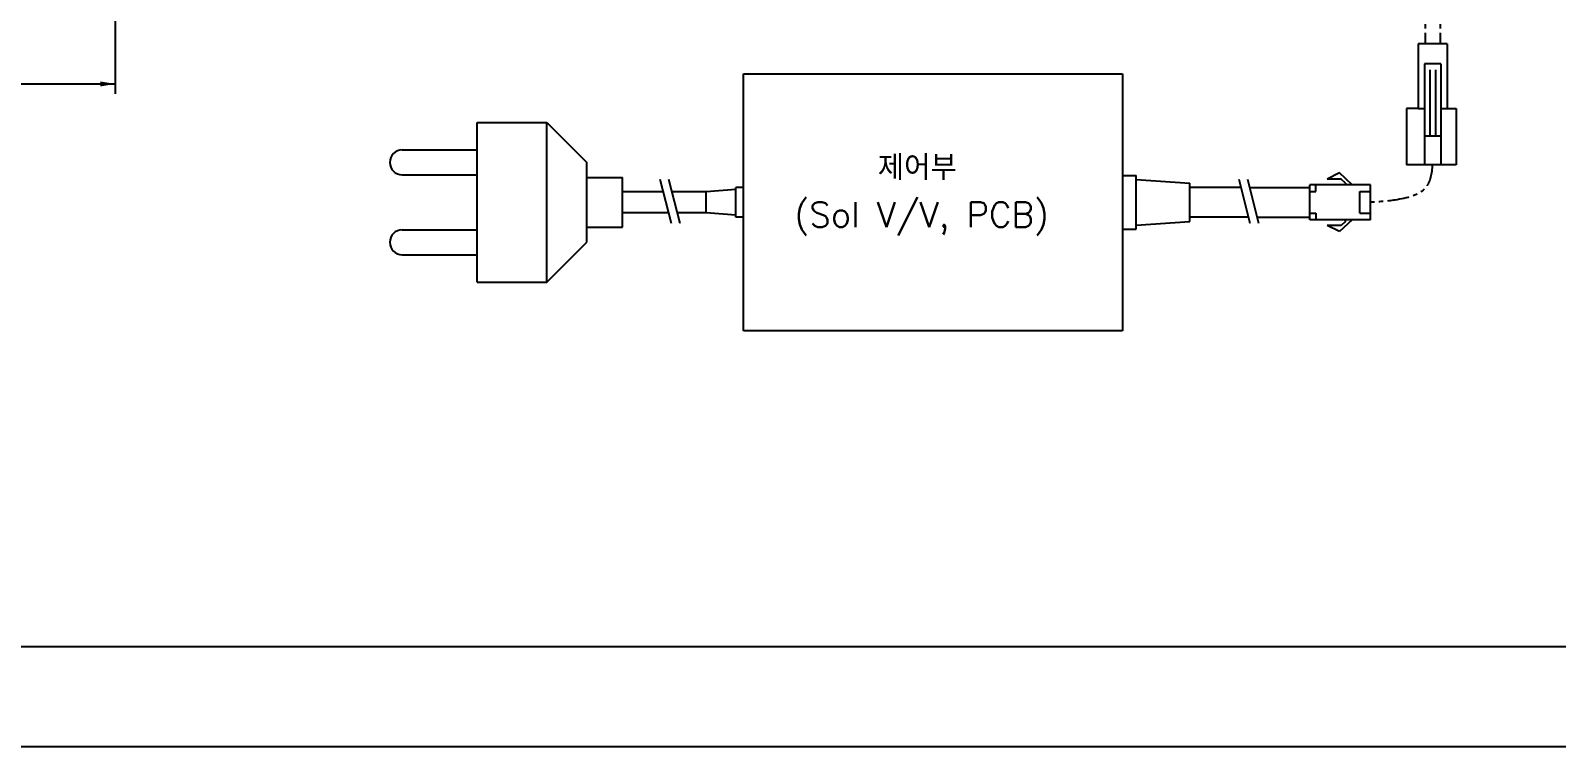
# Model space of a CAD drawing. Extents: x 26988 to 27829, y -7342 to -6748.
# Drawn here: x 27352.5 to 27658.3, y -7342.2 to -7198.8 of the extents above; entities that cross this region are included whole.
import ezdxf

# ---------------------------------------------------------------- set-up
doc = ezdxf.new("R2010")
doc.units = 0
doc.header["$LTSCALE"] = 7
doc.header["$MEASUREMENT"] = 0
doc.linetypes.add('PHANTOM2', pattern=[1.25, 0.625, -0.125, 0.125, -0.125, 0.125, -0.125])
doc.layers.get('0').update_dxf_attribs({"color": 2, "linetype": 'CONTINUOUS'})
for name, color, linetype in [('D', 2, 'CONTINUOUS'), ('DIM', 2, 'CONTINUOUS'), ('DWG', 7, 'CONTINUOUS'), ('PH', 3, 'PHANTOM2'), ('TXT', 4, 'CONTINUOUS'), ('밸브PCB', 2, 'CONTINUOUS')]:
    doc.layers.add(name, color=color, linetype=linetype)
doc.styles.add('GHS', font='romans', dxfattribs={"bigfont": 'ghs'})

# ---------------------------------------------------------------- blocks, each defined once
blk = doc.blocks.new('BORDER')
blk.add_line((0, 0), (1, 0))

msp = doc.modelspace()

# ---------------------------------------------------------------- linework, layer by layer
at = {"linetype": 'ByBlock'}
for p, q in [((27632.93, -7206.64), (27632.93, -7219.92)), ((27634.03, -7206.64), (27634.03, -7219.92))]:
    msp.add_line(p, q, dxfattribs=at)
at = {"layer": 'D', "ltscale": 0.6}
for p, q in [((27369.47, -7061.63), (27369.47, -7211.47)), ((27093.55, -7209.47), (27369.47, -7209.47))]:
    msp.add_line(p, q, dxfattribs=at)
at = {"layer": 'D'}
for p, q in [((27478.62, -7228.57), (27480.87, -7237.37)), ((27480.35, -7228.57), (27482.59, -7237.37)), ((27594.63, -7228.57), (27596.87, -7237.37)), ((27596.36, -7228.57), (27598.6, -7237.37))]:
    msp.add_line(p, q, dxfattribs=at)
at = {"layer": 'D', "ltscale": 0.6}
msp.add_solid([(27366.47, -7208.97), (27366.47, -7209.97), (27369.47, -7209.47)], dxfattribs=at)
at = {"layer": 'DIM', "color": 0, "linetype": 'ByBlock'}
for p, q in [((27630.59, -7201.4), (27630.59, -7214.36)), ((27636.37, -7201.4), (27630.59, -7201.4)), ((27636.37, -7201.4), (27636.37, -7214.36)), ((27630.59, -7214.36), (27628.26, -7214.36)), ((27628.26, -7214.36), (27628.26, -7225.67)), ((27630.59, -7214.36), (27631.83, -7214.36)), ((27635.13, -7214.36), (27638.19, -7214.36)), ((27638.19, -7214.36), (27638.19, -7225.67)), ((27638.19, -7214.36), (27638.19, -7225.67)), ((27635.13, -7219.92), (27631.83, -7219.92)), ((27638.19, -7225.67), (27628.26, -7225.67))]:
    msp.add_line(p, q, dxfattribs=at)
at = {"layer": 'DIM', "color": 7, "linetype": 'ByBlock'}
for p, q in [((27635.13, -7205.45), (27631.83, -7205.45)), ((27631.83, -7205.45), (27631.83, -7219.92)), ((27635.13, -7205.45), (27635.13, -7219.92)), ((27631.83, -7219.92), (27631.83, -7225.67)), ((27635.13, -7219.92), (27635.13, -7225.67)), ((27608.87, -7236.68), (27608.87, -7229.69)), ((27621.01, -7229.69), (27608.87, -7229.69)), ((27621.01, -7236.68), (27621.01, -7229.69)), ((27610.29, -7236.68), (27608.87, -7236.68)), ((27621.01, -7236.68), (27610.29, -7236.68))]:
    msp.add_line(p, q, dxfattribs=at)
at = {"layer": 'DWG'}
for p, q in [((27495.36, -7258.94), (27495.36, -7207.44)), ((27495.36, -7207.44), (27571.36, -7207.44)), ((27571.36, -7207.44), (27571.36, -7258.94)), ((27441.99, -7249.19), (27441.99, -7217.19)), ((27441.99, -7217.19), (27455.99, -7217.19)), ((27455.99, -7217.19), (27463.99, -7225.19)), ((27455.99, -7249.19), (27455.99, -7217.19)), ((27426.99, -7222.69), (27441.99, -7222.69)), ((27463.99, -7241.19), (27463.99, -7225.19)), ((27426.99, -7227.69), (27441.99, -7227.69)), ((27463.99, -7228.19), (27471.15, -7228.19)), ((27471.15, -7238.19), (27471.15, -7228.19)), ((27571.36, -7227.79), (27574.06, -7227.79)), ((27574.06, -7238.59), (27574.06, -7227.79)), ((27574.06, -7228.6), (27584.86, -7229.36)), ((27584.86, -7237.01), (27584.86, -7229.36)), ((27584.86, -7237.01), (27584.86, -7229.36)), ((27479.26, -7231.06), (27471.15, -7231.06)), ((27487.86, -7231.06), (27480.99, -7231.06)), ((27493.86, -7230.64), (27487.86, -7231.06)), ((27487.86, -7235.31), (27487.86, -7231.06)), ((27487.86, -7235.31), (27487.86, -7231.06)), ((27493.86, -7236.19), (27493.86, -7230.19)), ((27495.36, -7230.19), (27493.86, -7230.19)), ((27595.04, -7230.19), (27584.86, -7230.19)), ((27596.77, -7230.19), (27608.87, -7230.19)), ((27480.34, -7235.31), (27471.15, -7235.31)), ((27487.86, -7235.31), (27482.07, -7235.31)), ((27493.86, -7235.74), (27487.86, -7235.31)), ((27426.99, -7238.69), (27441.99, -7238.69)), ((27463.99, -7238.19), (27471.15, -7238.19)), ((27495.36, -7236.19), (27493.86, -7236.19)), ((27571.36, -7238.59), (27574.06, -7238.59)), ((27574.06, -7237.77), (27584.86, -7237.01)), ((27596.57, -7236.19), (27584.86, -7236.19)), ((27598.3, -7236.19), (27608.87, -7236.19)), ((27455.99, -7249.19), (27463.99, -7241.19)), ((27426.99, -7243.69), (27441.99, -7243.69)), ((27441.99, -7249.19), (27455.99, -7249.19)), ((27571.36, -7258.94), (27495.36, -7258.94))]:
    msp.add_line(p, q, dxfattribs=at)
for centre in [(27426.99, -7225.19), (27426.99, -7241.19)]:
    msp.add_arc(centre, 2.5, 90, 270, dxfattribs=at)
at = {"layer": 'PH'}
for p, q in [((27632.01, -7190.47), (27632.01, -7201.4)), ((27635.01, -7190.47), (27635.01, -7201.4))]:
    msp.add_line(p, q, dxfattribs=at)
msp.add_open_spline([(27633.43, -7225.67), (27633.31, -7227.43), (27632.67, -7231.33), (27626.5, -7232.82), (27622.61, -7233.11), (27621.01, -7233.17)], degree=3, knots=[1.50034, 1.50034, 1.50034, 1.50034, 6.365221, 13.005495, 17.828056, 17.828056, 17.828056, 17.828056], dxfattribs=at)
at = {"layer": 'TXT'}
msp.add_line((27799.39, -7322.23), (27013.39, -7322.23), dxfattribs=at)
at = {"layer": '밸브PCB', "color": 7}
for p, q in [((27610.05, -7231.01), (27610.05, -7229.69)), ((27614.83, -7227.31), (27612.37, -7228.55)), ((27615.15, -7228.55), (27612.37, -7228.55)), ((27617.38, -7229.69), (27614.83, -7227.31)), ((27616, -7229.35), (27615.15, -7228.55)), ((27616, -7229.35), (27616, -7229.69)), ((27608.87, -7231.01), (27610.05, -7231.01)), ((27618.87, -7231.01), (27621.01, -7231.01)), ((27618.87, -7235.37), (27618.87, -7231.01)), ((27608.87, -7235.37), (27610.05, -7235.37)), ((27610.05, -7235.37), (27610.05, -7236.68)), ((27618.87, -7235.37), (27621.01, -7235.37)), ((27615.15, -7237.82), (27612.37, -7237.82)), ((27614.83, -7239.06), (27612.37, -7237.82)), ((27617.38, -7236.68), (27614.83, -7239.06)), ((27616, -7237.03), (27615.15, -7237.82)), ((27616, -7237.03), (27616, -7236.68))]:
    msp.add_line(p, q, dxfattribs=at)

# ---------------------------------------------------------------- block references
at = {"xscale": 841, "yscale": 594, "zscale": 841}
msp.add_blockref('BORDER', (26988.39, -7342.23), dxfattribs=at)

# ---------------------------------------------------------------- texts
at = {"layer": 'D', "style": 'GHS'}
for s, p in [('제어부', (27522.27, -7228.74)), ('(Sol V/V, PCB)', (27505.59, -7238.14))]:
    msp.add_text(s, height=5, dxfattribs=at).set_placement(p)

doc.saveas('drawing.dxf')
